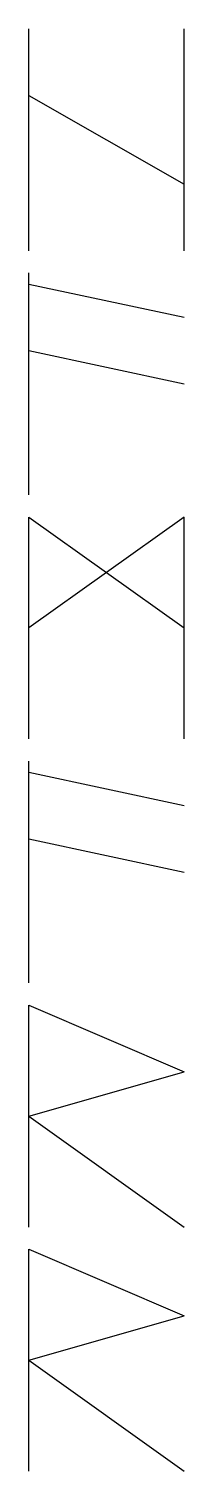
# Model space of a CAD drawing. Header units: millimetres. Extents: x -2.5 to 1, y -16.2 to 16.2.
import ezdxf

# ---------------------------------------------------------------- set-up
doc = ezdxf.new("R2010")
doc.units = ezdxf.units.MM

msp = doc.modelspace()

# ---------------------------------------------------------------- linework, layer by layer
for points in [[(-2.5, 11.25), (-2.5, 16.25)], [(1, 11.25), (1, 16.25)], [(-2.5, 14.75), (1, 12.75)], [(-2.5, 5.75), (-2.5, 10.75)], [(-2.5, 10.5), (1, 9.75)], [(-2.5, 9), (1, 8.25)], [(-2.5, 0.25), (-2.5, 5.25)], [(-2.5, 5.25), (1, 2.75)], [(1, 5.25), (-2.5, 2.75)], [(1, 0.25), (1, 5.25)], [(-2.5, -5.25), (-2.5, -0.25)], [(-2.5, -0.5), (1, -1.25)], [(-2.5, -2), (1, -2.75)], [(-2.5, -10.75), (-2.5, -5.75)], [(-2.5, -5.75), (1, -7.25)], [(-2.5, -8.25), (1, -7.25)], [(-2.5, -8.25), (1, -10.75)], [(-2.5, -16.25), (-2.5, -11.25)], [(-2.5, -11.25), (1, -12.75)], [(-2.5, -13.75), (1, -12.75)], [(-2.5, -13.75), (1, -16.25)]]:
    msp.add_lwpolyline(points)

doc.saveas('drawing.dxf')
